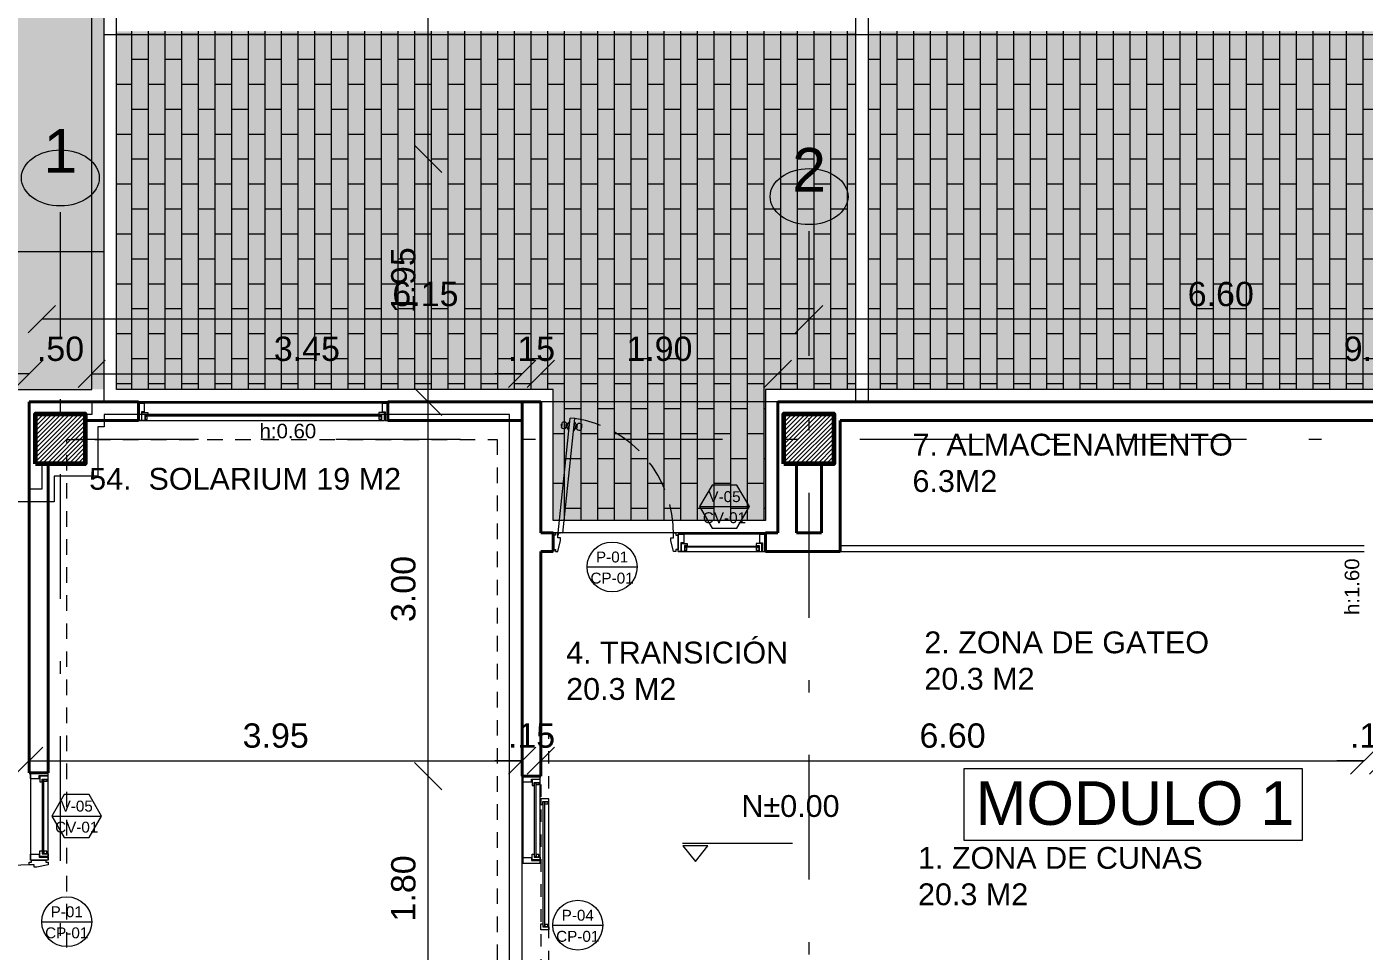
# Model space of a CAD drawing. Header units: inches. Extents: x 99003 to 99155, y 101852 to 101926.
# Drawn here: x 99010.6 to 99021.32, y 101888.65 to 101896.06 of the extents above; entities that cross this region are included whole.
import ezdxf
from ezdxf import colors
from ezdxf.entities.mleader import LeaderData, LeaderLine
from ezdxf.enums import TextEntityAlignment as Align
from ezdxf.math import Vec2, Vec3

# ---------------------------------------------------------------- set-up
doc = ezdxf.new("R2010")
doc.units = ezdxf.units.IN
doc.header["$MEASUREMENT"] = 0
doc.linetypes.add('DASHDOTX2', pattern=[2, 1, -0.5, 0, -0.5])
doc.linetypes.add('HIDDEN', pattern=[0.375, 0.25, -0.125])
for name, color, linetype, lineweight in [('5- 0.18 (muebles fijos)', 3, 'Continuous', 18), ('A-HTCH-253', 253, 'Continuous', 0), ('A_ACHU-1', 253, 'Continuous', 0), ('A_CARP-MAD', 46, 'Continuous', 18), ('A_CARP-MET', 126, 'Continuous', 18), ('A_COLS', 1, 'Continuous', 60), ('A_EJES', 75, 'DASHDOTX2', 5), ('A_MUEB-ARCH', 64, 'Continuous', 15), ('A_MURO', 7, 'Continuous', 40), ('A_PISO-ACHU', 251, 'Continuous', 0), ('A_PISO-GRAN', 250, 'Continuous', 0), ('A_PROY', 16, 'HIDDEN', 5), ('A_PUER', 134, 'Continuous', 18), ('A_TEXT', 154, 'Continuous', 0), ('A_TEXT-DIM', 54, 'Continuous', 13), ('A_TEXT-IDEN', 5, 'Continuous', 18), ('A_TEXT-NIVL', 54, 'Continuous', 20), ('A_TEXT-NOTA', 53, 'Continuous', 20), ('A_TEXT-SIMB', 195, 'Continuous', 20), ('A_VENT', 124, 'Continuous', 18)]:
    doc.layers.add(name, color=color, linetype=linetype, lineweight=lineweight)
doc.styles.add('ARIAL', font='arial.ttf')
doc.styles.add('DIM', font='arial.ttf')
doc.dimstyles.new('BAN_REP_1-125', dxfattribs={"dimtxt": 0.195, "dimasz": 0.2188, "dimexe": 0.15, "dimexo": 0.03, "dimgap": 0.1, "dimtad": 1, "dimzin": 4, "dimdsep": 46, "dimtxsty": 'ARIAL', "dimblk": 'OBLIQUE', "dimcen": 0.1, "dimse1": 1, "dimse2": 1, "dimclrd": 256, "dimclre": 256, "dimclrt": 256, "dimadec": 0, "dimazin": 0, "dimtfac": 1, "dimtix": 1, "dimtofl": 0, "dimtmove": 1, "dimatfit": 3, "dimldrblk": 'OPEN90', "dimfxl": 1, "dimtolj": 1, "dimtzin": 0, "dimlwd": -1, "dimlwe": -1, "dimarcsym": 0})
pattern_1 = [(90, (-108.14993, -2e-07), (-0.13335, 8e-18), []), (180, (-108.14993, -2e-07), (-0.13335, -0.2), [0.13335, -0.13335])]
pattern_2 = [(90, (-108.149932, -2e-07), (-0.03125, 0.015625), [0, -0.03125])]

# ---------------------------------------------------------------- blocks, each defined once
blk = doc.blocks.new('puerta mad 1mt')
at = {"layer": '5- 0.18 (muebles fijos)'}
blk.add_line((0.155, 0.99), (0.155, 0.99), dxfattribs=at)
at = {"layer": 'A_ACHU-1'}
for p, q in [((0.112, 0.969), (0.101, 0.952)), ((0.105, 0.899), (0.112, 0.969)), ((0.115, 0.968), (0.112, 0.969)), ((0.115, 0.968), (0.112, 0.969)), ((0.048, 0.934), (0.049, 0.946)), ((0.048, 0.934), (0.051, 0.934)), ((0.049, 0.946), (0.052, 0.945)), ((0.049, 0.92), (0.051, 0.934)), ((0.051, 0.934), (0.054, 0.96)), ((0.084, 0.916), (0.088, 0.956)), ((0.095, 0.92), (0.085, 0.921)), ((0.098, 0.95), (0.088, 0.951)), ((0.094, 0.918), (0.098, 0.952)), ((0.097, 0.917), (0.094, 0.918)), ((0.105, 0.899), (0.097, 0.917)), ((0.101, 0.952), (0.098, 0.952)), ((0.108, 0.899), (0.105, 0.899)), ((0.145, 0.895), (0.148, 0.894)), ((0.148, 0.894), (0.156, 0.964)), ((0.148, 0.894), (0.159, 0.911)), ((0.153, 0.964), (0.156, 0.964)), ((0.153, 0.964), (0.156, 0.964)), ((0.156, 0.964), (0.163, 0.946)), ((0.159, 0.911), (0.162, 0.91)), ((0.162, 0.91), (0.166, 0.945)), ((0.162, 0.913), (0.172, 0.912)), ((0.163, 0.946), (0.166, 0.945)), ((0.165, 0.943), (0.175, 0.942)), ((0.172, 0.907), (0.176, 0.947)), ((0.207, 0.903), (0.208, 0.918)), ((0.208, 0.918), (0.211, 0.943)), ((0.211, 0.917), (0.208, 0.918)), ((0.212, 0.929), (0.209, 0.929)), ((0.211, 0.917), (0.212, 0.929)), ((0.021, 0.057), (0.02, 0.057)), ((0.021, 0.074), (0.022, 0.078)), ((0.021, 0.074), (0.021, 0.057)), ((0.022, 0.076), (0.031, 0.076)), ((0.022, 0.075), (0.038, 0.074)), ((0.038, 0.075), (0.038, 0.074))]:
    blk.add_line(p, q, dxfattribs=at)
blk.add_circle((0.022, 0.075), 0.00188, dxfattribs=at)
for centre, radius, start, end in [((0.069, 0.941), 0.0242, 37.6393, 130.4336), ((-0.04, 0.949), 0.0943, 341.7975, 6.2754), ((0.069, 0.935), 0.0242, 217.6393, 310.4336), ((0.191, 0.922), 0.0242, 217.6393, 310.4336), ((0.192, 0.928), 0.0242, 37.6393, 130.4336), ((0.3, 0.914), 0.0943, 161.7975, 186.2754), ((0.022, 0.075), 0.000938, 85, 265), ((0.022, 0.075), 0.000937, 265, 85)]:
    blk.add_arc(centre, radius, start, end, dxfattribs=at)
at = {"layer": 'A_CARP-MAD'}
for points in [[(-0.017, -0.058), (0, -0.058), (0, -0.075), (0.02, -0.075), (0.04, 0.015), (0.04, 0.035), (0.02, 0.035), (0.02, 0.075), (0, 0.075), (0, 0.058), (-0.017, 0.058)], [(0.983, -0.058), (0.966, -0.058), (0.966, -0.075), (0.946, -0.075), (0.926, 0.015), (0.926, 0.035), (0.946, 0.035), (0.946, 0.075), (0.966, 0.075), (0.966, 0.058), (0.983, 0.058)]]:
    blk.add_lwpolyline(points, close=True, dxfattribs=at)
at = {"layer": 'A_PROY'}
blk.add_arc((0.016, 0.073), 0.93, 358.9025, 81.3874, dxfattribs=at)
at = {"layer": 'A_PUER'}
for p, q in [((0.022, 0.076), (0.118, 0.996)), ((0.059, 0.073), (0.156, 0.992)), ((0.156, 0.992), (0.118, 0.996)), ((0.059, 0.073), (0.022, 0.076))]:
    blk.add_line(p, q, dxfattribs=at)
blk = doc.blocks.new('*U115')
at = {"layer": 'A_CARP-MAD'}
blk.add_lwpolyline([(0.14, -0.047), (0.07, -0.047), (0.07, -0.023), (0, -0.023), (0, 0), (0.14, 0)], dxfattribs=at)
for points in [[(0, -0.028), (0.065, -0.028), (0.065, -0.074), (0.048, -0.074), (0.048, -0.051), (0, -0.051)], [(0, -0.028), (0.065, -0.028), (0.065, -0.074), (0.048, -0.074), (0.048, -0.051), (0, -0.051)], [(0.033, -0.071), (0.033, -0.054), (0.01, -0.054), (0.01, -0.071)], [(0, -0.672), (0.065, -0.672), (0.065, -0.626), (0.048, -0.626), (0.048, -0.649), (0, -0.649)], [(0.033, -0.629), (0.033, -0.646), (0.01, -0.646), (0.01, -0.629)], [(0, -0.677), (0, -0.7), (0.14, -0.7), (0.14, -0.653), (0.07, -0.653), (0.07, -0.677)]]:
    blk.add_lwpolyline(points, close=True, dxfattribs=at)
at = {"layer": 'A_CARP-MET'}
blk.add_line((0.14, -0.047), (0.14, 0), dxfattribs=at)
blk.add_lwpolyline([(0.033, -0.071), (0.033, -0.054), (0.01, -0.054), (0.01, -0.071)], close=True, dxfattribs=at)
at = {"layer": 'A_VENT'}
for p, q in [((0, -0.7), (0, 0)), ((0.14, 0), (0.14, -0.7))]:
    blk.add_line(p, q, dxfattribs=at)
blk.add_lwpolyline([(0.036, -0.054), (0.036, -0.646), (0.045, -0.646), (0.045, -0.054)], close=True, dxfattribs=at)
blk = doc.blocks.new('_Oblique')
at = {"color": 0, "linetype": 'ByBlock', "lineweight": -2}
blk.add_line((-0.5, -0.5), (0.5, 0.5), dxfattribs=at)
blk = doc.blocks.new('*D218')
at = {"layer": 'A_TEXT-DIM', "transparency": 16777216}
blk.add_line((99014.466, 101898.232), (99034.966, 101898.232), dxfattribs=at)
at = {"layer": 'DEFPOINTS', "color": 0, "transparency": 16777216}
for p in [(99014.466, 101899.54), (99034.966, 101898.232), (99034.966, 101894.183)]:
    blk.add_point(p, dxfattribs=at)
at = {"layer": 'A_TEXT-DIM', "transparency": 16777216, "xscale": 0.2188, "yscale": 0.2188, "zscale": 0.2188, "rotation": 180}
blk.add_blockref('_Oblique', (99014.466, 101898.232), dxfattribs=at)
at = {"layer": 'A_TEXT-DIM', "transparency": 16777216, "xscale": 0.2188, "yscale": 0.2188, "zscale": 0.2188}
blk.add_blockref('_Oblique', (99034.966, 101898.232), dxfattribs=at)
at = {"layer": 'A_TEXT-DIM', "transparency": 16777216, "insert": (99024.716, 101898.432), "char_height": 0.195, "attachment_point": 5, "style": 'ARIAL'}
blk.add_mtext('\\A1;20.50', dxfattribs=at)
blk = doc.blocks.new('_Open90')
at = {"color": 0, "linetype": 'ByBlock', "lineweight": -2}
for p, q in [((-0.5, 0.5), (0, 0)), ((0, 0), (-1, 0)), ((0, 0), (-0.5, -0.5))]:
    blk.add_line(p, q, dxfattribs=at)
blk = doc.blocks.new('*D232')
at = {"layer": 'A_TEXT-DIM', "transparency": 16777216}
for p, q in [((99010.616, 101893.28), (99010.397, 101893.28)), ((99011.116, 101893.28), (99011.335, 101893.28))]:
    blk.add_line(p, q, dxfattribs=at)
at = {"layer": 'DEFPOINTS', "color": 0, "transparency": 16777216}
for p in [(99011.116, 101893.28), (99010.616, 101893.055), (99011.116, 101893.055)]:
    blk.add_point(p, dxfattribs=at)
at = {"layer": 'A_TEXT-DIM', "transparency": 16777216, "xscale": 0.2188, "yscale": 0.2188, "zscale": 0.2188}
blk.add_blockref('_Oblique', (99010.616, 101893.28), dxfattribs=at)
at = {"layer": 'A_TEXT-DIM', "transparency": 16777216, "xscale": 0.2188, "yscale": 0.2188, "zscale": 0.2188, "rotation": 180}
blk.add_blockref('_Oblique', (99011.116, 101893.28), dxfattribs=at)
at = {"layer": 'A_TEXT-DIM', "transparency": 16777216, "insert": (99010.866, 101893.48), "char_height": 0.195, "attachment_point": 5, "style": 'ARIAL'}
blk.add_mtext('\\A1;.50', dxfattribs=at)
blk = doc.blocks.new('*D233')
at = {"layer": 'A_TEXT-DIM', "transparency": 16777216}
blk.add_line((99011.116, 101893.28), (99014.566, 101893.28), dxfattribs=at)
at = {"layer": 'DEFPOINTS', "color": 0, "transparency": 16777216}
for p in [(99014.566, 101893.28), (99011.116, 101893.055), (99014.566, 101892.964)]:
    blk.add_point(p, dxfattribs=at)
at = {"layer": 'A_TEXT-DIM', "transparency": 16777216, "xscale": 0.2188, "yscale": 0.2188, "zscale": 0.2188, "rotation": 180}
blk.add_blockref('_Oblique', (99011.116, 101893.28), dxfattribs=at)
at = {"layer": 'A_TEXT-DIM', "transparency": 16777216, "xscale": 0.2188, "yscale": 0.2188, "zscale": 0.2188}
blk.add_blockref('_Oblique', (99014.566, 101893.28), dxfattribs=at)
at = {"layer": 'A_TEXT-DIM', "transparency": 16777216, "insert": (99012.841, 101893.48), "char_height": 0.195, "attachment_point": 5, "style": 'ARIAL'}
blk.add_mtext('\\A1;3.45', dxfattribs=at)
blk = doc.blocks.new('*D234')
at = {"layer": 'A_TEXT-DIM', "transparency": 16777216}
for p, q in [((99014.566, 101893.28), (99014.347, 101893.28)), ((99014.716, 101893.28), (99014.935, 101893.28))]:
    blk.add_line(p, q, dxfattribs=at)
at = {"layer": 'DEFPOINTS', "color": 0, "transparency": 16777216}
for p in [(99014.716, 101893.28), (99014.566, 101892.964), (99014.716, 101892.934)]:
    blk.add_point(p, dxfattribs=at)
at = {"layer": 'A_TEXT-DIM', "transparency": 16777216, "xscale": 0.2188, "yscale": 0.2188, "zscale": 0.2188}
blk.add_blockref('_Oblique', (99014.566, 101893.28), dxfattribs=at)
at = {"layer": 'A_TEXT-DIM', "transparency": 16777216, "xscale": 0.2188, "yscale": 0.2188, "zscale": 0.2188, "rotation": 180}
blk.add_blockref('_Oblique', (99014.716, 101893.28), dxfattribs=at)
at = {"layer": 'A_TEXT-DIM', "transparency": 16777216, "insert": (99014.641, 101893.48), "char_height": 0.195, "attachment_point": 5, "style": 'ARIAL'}
blk.add_mtext('\\A1;.15', dxfattribs=at)
blk = doc.blocks.new('*D235')
at = {"layer": 'A_TEXT-DIM', "transparency": 16777216}
blk.add_line((99014.716, 101893.28), (99016.616, 101893.28), dxfattribs=at)
at = {"layer": 'DEFPOINTS', "color": 0, "transparency": 16777216}
for p in [(99016.616, 101893.28), (99014.716, 101892.934), (99016.616, 101892.9)]:
    blk.add_point(p, dxfattribs=at)
at = {"layer": 'A_TEXT-DIM', "transparency": 16777216, "xscale": 0.2188, "yscale": 0.2188, "zscale": 0.2188, "rotation": 180}
blk.add_blockref('_Oblique', (99014.716, 101893.28), dxfattribs=at)
at = {"layer": 'A_TEXT-DIM', "transparency": 16777216, "xscale": 0.2188, "yscale": 0.2188, "zscale": 0.2188}
blk.add_blockref('_Oblique', (99016.616, 101893.28), dxfattribs=at)
at = {"layer": 'A_TEXT-DIM', "transparency": 16777216, "insert": (99015.666, 101893.48), "char_height": 0.195, "attachment_point": 5, "style": 'ARIAL'}
blk.add_mtext('\\A1;1.90', dxfattribs=at)
blk = doc.blocks.new('*D236')
at = {"layer": 'A_TEXT-DIM', "transparency": 16777216}
blk.add_line((99016.616, 101893.28), (99026.216, 101893.28), dxfattribs=at)
at = {"layer": 'DEFPOINTS', "color": 0, "transparency": 16777216}
for p in [(99026.216, 101893.28), (99016.616, 101892.9), (99026.216, 101892.807)]:
    blk.add_point(p, dxfattribs=at)
at = {"layer": 'A_TEXT-DIM', "transparency": 16777216, "xscale": 0.2188, "yscale": 0.2188, "zscale": 0.2188, "rotation": 180}
blk.add_blockref('_Oblique', (99016.616, 101893.28), dxfattribs=at)
at = {"layer": 'A_TEXT-DIM', "transparency": 16777216, "xscale": 0.2188, "yscale": 0.2188, "zscale": 0.2188}
blk.add_blockref('_Oblique', (99026.216, 101893.28), dxfattribs=at)
at = {"layer": 'A_TEXT-DIM', "transparency": 16777216, "insert": (99021.416, 101893.48), "char_height": 0.195, "attachment_point": 5, "style": 'ARIAL'}
blk.add_mtext('\\A1;9.60', dxfattribs=at)
blk = doc.blocks.new('*D270')
at = {"layer": 'A_TEXT-DIM', "transparency": 16777216}
blk.add_line((99010.098, 101888.255), (99010.098, 101893.055), dxfattribs=at)
at = {"layer": 'DEFPOINTS', "color": 0, "transparency": 16777216}
for p in [(99010.098, 101893.055), (99010.616, 101893.055), (99010.616, 101888.255)]:
    blk.add_point(p, dxfattribs=at)
at = {"layer": 'A_TEXT-DIM', "transparency": 16777216, "xscale": 0.2188, "yscale": 0.2188, "zscale": 0.2188}
for p, rotation in [((99010.098, 101893.055), 90), ((99010.098, 101888.255), 270)]:
    blk.add_blockref('_Oblique', p, dxfattribs=dict(at, rotation=rotation))
at = {"layer": 'A_TEXT-DIM', "transparency": 16777216, "insert": (99009.899, 101890.655), "char_height": 0.195, "attachment_point": 5, "rotation": 90, "style": 'ARIAL'}
blk.add_mtext('\\A1;4.80', dxfattribs=at)
blk = doc.blocks.new('*D271')
at = {"layer": 'A_TEXT-DIM', "transparency": 16777216}
blk.add_line((99010.098, 101893.055), (99010.098, 101898.749), dxfattribs=at)
at = {"layer": 'DEFPOINTS', "color": 0, "transparency": 16777216}
for p in [(99010.098, 101898.749), (99011.216, 101898.749), (99010.616, 101893.055)]:
    blk.add_point(p, dxfattribs=at)
at = {"layer": 'A_TEXT-DIM', "transparency": 16777216, "xscale": 0.2188, "yscale": 0.2188, "zscale": 0.2188}
for p, rotation in [((99010.098, 101898.749), 90), ((99010.098, 101893.055), 270)]:
    blk.add_blockref('_Oblique', p, dxfattribs=dict(at, rotation=rotation))
at = {"layer": 'A_TEXT-DIM', "transparency": 16777216, "insert": (99009.899, 101895.902), "char_height": 0.195, "attachment_point": 5, "rotation": 90, "style": 'ARIAL'}
blk.add_mtext('\\A1;5.69', dxfattribs=at)
blk = doc.blocks.new('*D276')
at = {"layer": 'A_TEXT-DIM', "transparency": 16777216}
blk.add_line((99009.477, 101883.759), (99009.477, 101919.499), dxfattribs=at)
at = {"layer": 'DEFPOINTS', "color": 0, "transparency": 16777216}
for p in [(99009.477, 101919.499), (99011.272, 101919.499), (99010.635, 101883.759)]:
    blk.add_point(p, dxfattribs=at)
at = {"layer": 'A_TEXT-DIM', "transparency": 16777216, "xscale": 0.2188, "yscale": 0.2188, "zscale": 0.2188}
for p, rotation in [((99009.477, 101919.499), 90), ((99009.477, 101883.759), 270)]:
    blk.add_blockref('_Oblique', p, dxfattribs=dict(at, rotation=rotation))
at = {"layer": 'A_TEXT-DIM', "transparency": 16777216, "insert": (99009.277, 101901.629), "char_height": 0.195, "attachment_point": 5, "rotation": 90, "style": 'ARIAL'}
blk.add_mtext('\\A1;35.74', dxfattribs=at)
blk = doc.blocks.new('*D281')
at = {"layer": 'A_TEXT-DIM', "transparency": 16777216}
blk.add_line((99013.814, 101888.255), (99013.814, 101890.055), dxfattribs=at)
at = {"layer": 'DEFPOINTS', "color": 0, "transparency": 16777216}
for p in [(99013.814, 101890.055), (99014.566, 101890.055), (99014.372, 101888.255)]:
    blk.add_point(p, dxfattribs=at)
at = {"layer": 'A_TEXT-DIM', "transparency": 16777216, "xscale": 0.2188, "yscale": 0.2188, "zscale": 0.2188}
for p, rotation in [((99013.814, 101890.055), 90), ((99013.814, 101888.255), 270)]:
    blk.add_blockref('_Oblique', p, dxfattribs=dict(at, rotation=rotation))
at = {"layer": 'A_TEXT-DIM', "transparency": 16777216, "insert": (99013.615, 101889.155), "char_height": 0.195, "attachment_point": 5, "rotation": 90, "style": 'ARIAL'}
blk.add_mtext('\\A1;1.80', dxfattribs=at)
blk = doc.blocks.new('*D282')
at = {"layer": 'A_TEXT-DIM', "transparency": 16777216}
blk.add_line((99013.814, 101890.055), (99013.814, 101893.055), dxfattribs=at)
at = {"layer": 'DEFPOINTS', "color": 0, "transparency": 16777216}
for p in [(99013.814, 101893.055), (99014.49, 101893.055), (99014.566, 101890.055)]:
    blk.add_point(p, dxfattribs=at)
at = {"layer": 'A_TEXT-DIM', "transparency": 16777216, "xscale": 0.2188, "yscale": 0.2188, "zscale": 0.2188}
for p, rotation in [((99013.814, 101893.055), 90), ((99013.814, 101890.055), 270)]:
    blk.add_blockref('_Oblique', p, dxfattribs=dict(at, rotation=rotation))
at = {"layer": 'A_TEXT-DIM', "transparency": 16777216, "insert": (99013.615, 101891.555), "char_height": 0.195, "attachment_point": 5, "rotation": 90, "style": 'ARIAL'}
blk.add_mtext('\\A1;3.00', dxfattribs=at)
blk = doc.blocks.new('*D283')
at = {"layer": 'A_TEXT-DIM', "transparency": 16777216}
blk.add_line((99013.814, 101893.055), (99013.814, 101895.005), dxfattribs=at)
at = {"layer": 'DEFPOINTS', "color": 0, "transparency": 16777216}
for p in [(99013.814, 101895.005), (99014.312, 101895.005), (99014.49, 101893.055)]:
    blk.add_point(p, dxfattribs=at)
at = {"layer": 'A_TEXT-DIM', "transparency": 16777216, "xscale": 0.2188, "yscale": 0.2188, "zscale": 0.2188}
for p, rotation in [((99013.814, 101895.005), 90), ((99013.814, 101893.055), 270)]:
    blk.add_blockref('_Oblique', p, dxfattribs=dict(at, rotation=rotation))
at = {"layer": 'A_TEXT-DIM', "transparency": 16777216, "insert": (99013.615, 101894.03), "char_height": 0.195, "attachment_point": 5, "rotation": 90, "style": 'ARIAL'}
blk.add_mtext('\\A1;1.95', dxfattribs=at)
blk = doc.blocks.new('*D284')
at = {"layer": 'A_TEXT-DIM', "transparency": 16777216}
blk.add_line((99013.814, 101895.005), (99013.814, 101898.749), dxfattribs=at)
at = {"layer": 'DEFPOINTS', "color": 0, "transparency": 16777216}
for p in [(99013.814, 101898.749), (99014.366, 101898.749), (99014.312, 101895.005)]:
    blk.add_point(p, dxfattribs=at)
at = {"layer": 'A_TEXT-DIM', "transparency": 16777216, "xscale": 0.2188, "yscale": 0.2188, "zscale": 0.2188}
for p, rotation in [((99013.814, 101898.749), 90), ((99013.814, 101895.005), 270)]:
    blk.add_blockref('_Oblique', p, dxfattribs=dict(at, rotation=rotation))
at = {"layer": 'A_TEXT-DIM', "transparency": 16777216, "insert": (99013.615, 101896.877), "char_height": 0.195, "attachment_point": 5, "rotation": 90, "style": 'ARIAL'}
blk.add_mtext('\\A1;3.74', dxfattribs=at)
blk = doc.blocks.new('*D356')
at = {"layer": 'A_TEXT-DIM', "transparency": 16777216}
blk.add_line((99023.465, 101896.448), (99016.866, 101896.448), dxfattribs=at)
at = {"layer": 'DEFPOINTS', "color": 0, "transparency": 16777216}
for p in [(99016.866, 101896.448), (99016.866, 101892.955), (99023.465, 101892.903)]:
    blk.add_point(p, dxfattribs=at)
at = {"layer": 'A_TEXT-DIM', "transparency": 16777216, "xscale": 0.2188, "yscale": 0.2188, "zscale": 0.2188, "rotation": 180}
blk.add_blockref('_Oblique', (99016.866, 101896.448), dxfattribs=at)
at = {"layer": 'A_TEXT-DIM', "transparency": 16777216, "xscale": 0.2188, "yscale": 0.2188, "zscale": 0.2188}
blk.add_blockref('_Oblique', (99023.465, 101896.448), dxfattribs=at)
at = {"layer": 'A_TEXT-DIM', "transparency": 16777216, "insert": (99020.166, 101896.647), "char_height": 0.195, "attachment_point": 5, "style": 'ARIAL'}
blk.add_mtext('\\A1;6.60', dxfattribs=at)
blk = doc.blocks.new('*D357')
at = {"layer": 'A_TEXT-DIM', "transparency": 16777216}
blk.add_line((99016.866, 101896.448), (99010.715, 101896.448), dxfattribs=at)
at = {"layer": 'DEFPOINTS', "color": 0, "transparency": 16777216}
for p in [(99010.715, 101896.448), (99016.866, 101892.955), (99010.715, 101885.059)]:
    blk.add_point(p, dxfattribs=at)
at = {"layer": 'A_TEXT-DIM', "transparency": 16777216, "xscale": 0.2188, "yscale": 0.2188, "zscale": 0.2188, "rotation": 180}
blk.add_blockref('_Oblique', (99010.715, 101896.448), dxfattribs=at)
at = {"layer": 'A_TEXT-DIM', "transparency": 16777216, "xscale": 0.2188, "yscale": 0.2188, "zscale": 0.2188}
blk.add_blockref('_Oblique', (99016.866, 101896.448), dxfattribs=at)
at = {"layer": 'A_TEXT-DIM', "transparency": 16777216, "insert": (99014.454, 101896.647), "char_height": 0.195, "attachment_point": 5, "style": 'ARIAL'}
blk.add_mtext('\\A1;6.15', dxfattribs=at)
blk = doc.blocks.new('EJE')
at = {"layer": 'A_TEXT-SIMB'}
blk.add_ellipse((0, -0.225), major_axis=(-0.312, 0), ratio=0.72, dxfattribs=at)
at = {"layer": 'A_TEXT-IDEN', "style": 'ARIAL'}
blk.add_attdef('EJE', text='', height=0.175, dxfattribs=at).set_placement((0, -0.317), align=Align.CENTER)
blk = doc.blocks.new('*D359')
at = {"layer": 'A_TEXT-DIM', "transparency": 16777216}
blk.add_line((99023.466, 101893.719), (99016.866, 101893.719), dxfattribs=at)
at = {"layer": 'DEFPOINTS', "color": 0, "transparency": 16777216}
for p in [(99023.466, 101894.286), (99016.866, 101893.719), (99016.866, 101893.719)]:
    blk.add_point(p, dxfattribs=at)
at = {"layer": 'A_TEXT-DIM', "transparency": 16777216, "xscale": 0.2188, "yscale": 0.2188, "zscale": 0.2188, "rotation": 180}
blk.add_blockref('_Oblique', (99016.866, 101893.719), dxfattribs=at)
at = {"layer": 'A_TEXT-DIM', "transparency": 16777216, "xscale": 0.2188, "yscale": 0.2188, "zscale": 0.2188}
blk.add_blockref('_Oblique', (99023.466, 101893.719), dxfattribs=at)
at = {"layer": 'A_TEXT-DIM', "transparency": 16777216, "insert": (99020.166, 101893.919), "char_height": 0.195, "attachment_point": 5, "style": 'ARIAL'}
blk.add_mtext('\\A1;6.60', dxfattribs=at)
blk = doc.blocks.new('*D360')
at = {"layer": 'A_TEXT-DIM', "transparency": 16777216}
blk.add_line((99016.866, 101893.719), (99010.716, 101893.719), dxfattribs=at)
at = {"layer": 'DEFPOINTS', "color": 0, "transparency": 16777216}
for p in [(99010.716, 101893.719), (99010.716, 101893.719), (99016.866, 101893.719)]:
    blk.add_point(p, dxfattribs=at)
at = {"layer": 'A_TEXT-DIM', "transparency": 16777216, "xscale": 0.2188, "yscale": 0.2188, "zscale": 0.2188, "rotation": 180}
blk.add_blockref('_Oblique', (99010.716, 101893.719), dxfattribs=at)
at = {"layer": 'A_TEXT-DIM', "transparency": 16777216, "xscale": 0.2188, "yscale": 0.2188, "zscale": 0.2188}
blk.add_blockref('_Oblique', (99016.866, 101893.719), dxfattribs=at)
at = {"layer": 'A_TEXT-DIM', "transparency": 16777216, "insert": (99013.791, 101893.919), "char_height": 0.195, "attachment_point": 5, "style": 'ARIAL'}
blk.add_mtext('\\A1;6.15', dxfattribs=at)
blk = doc.blocks.new('*D367')
at = {"layer": 'A_TEXT-DIM', "transparency": 16777216}
blk.add_line((99010.616, 101890.179), (99014.566, 101890.179), dxfattribs=at)
at = {"layer": 'DEFPOINTS', "color": 0, "transparency": 16777216}
for p in [(99010.616, 101891.772), (99014.566, 101890.754), (99014.566, 101890.179)]:
    blk.add_point(p, dxfattribs=at)
at = {"layer": 'A_TEXT-DIM', "transparency": 16777216, "xscale": 0.2188, "yscale": 0.2188, "zscale": 0.2188, "rotation": 180}
blk.add_blockref('_Oblique', (99010.616, 101890.179), dxfattribs=at)
at = {"layer": 'A_TEXT-DIM', "transparency": 16777216, "xscale": 0.2188, "yscale": 0.2188, "zscale": 0.2188}
blk.add_blockref('_Oblique', (99014.566, 101890.179), dxfattribs=at)
at = {"layer": 'A_TEXT-DIM', "transparency": 16777216, "insert": (99012.591, 101890.379), "char_height": 0.195, "attachment_point": 5, "style": 'ARIAL'}
blk.add_mtext('\\A1;3.95', dxfattribs=at)
blk = doc.blocks.new('*D368')
at = {"layer": 'A_TEXT-DIM', "transparency": 16777216}
for p, q in [((99014.566, 101890.179), (99014.347, 101890.179)), ((99014.716, 101890.179), (99014.935, 101890.179))]:
    blk.add_line(p, q, dxfattribs=at)
at = {"layer": 'DEFPOINTS', "color": 0, "transparency": 16777216}
for p in [(99014.566, 101890.754), (99014.716, 101890.179), (99014.716, 101889.944)]:
    blk.add_point(p, dxfattribs=at)
at = {"layer": 'A_TEXT-DIM', "transparency": 16777216, "xscale": 0.2188, "yscale": 0.2188, "zscale": 0.2188}
blk.add_blockref('_Oblique', (99014.566, 101890.179), dxfattribs=at)
at = {"layer": 'A_TEXT-DIM', "transparency": 16777216, "xscale": 0.2188, "yscale": 0.2188, "zscale": 0.2188, "rotation": 180}
blk.add_blockref('_Oblique', (99014.716, 101890.179), dxfattribs=at)
at = {"layer": 'A_TEXT-DIM', "transparency": 16777216, "insert": (99014.641, 101890.379), "char_height": 0.195, "attachment_point": 5, "style": 'ARIAL'}
blk.add_mtext('\\A1;.15', dxfattribs=at)
blk = doc.blocks.new('*D369')
at = {"layer": 'A_TEXT-DIM', "transparency": 16777216}
blk.add_line((99014.716, 101890.179), (99021.316, 101890.179), dxfattribs=at)
at = {"layer": 'DEFPOINTS', "color": 0, "transparency": 16777216}
for p in [(99021.316, 101890.179), (99014.716, 101889.944), (99021.316, 101889.944)]:
    blk.add_point(p, dxfattribs=at)
at = {"layer": 'A_TEXT-DIM', "transparency": 16777216, "xscale": 0.2188, "yscale": 0.2188, "zscale": 0.2188, "rotation": 180}
blk.add_blockref('_Oblique', (99014.716, 101890.179), dxfattribs=at)
at = {"layer": 'A_TEXT-DIM', "transparency": 16777216, "xscale": 0.2188, "yscale": 0.2188, "zscale": 0.2188}
blk.add_blockref('_Oblique', (99021.316, 101890.179), dxfattribs=at)
at = {"layer": 'A_TEXT-DIM', "transparency": 16777216, "insert": (99018.016, 101890.379), "char_height": 0.195, "attachment_point": 5, "style": 'ARIAL'}
blk.add_mtext('\\A1;6.60', dxfattribs=at)
blk = doc.blocks.new('*D370')
at = {"layer": 'A_TEXT-DIM', "transparency": 16777216}
for p, q in [((99021.316, 101890.179), (99021.097, 101890.179)), ((99021.466, 101890.179), (99021.685, 101890.179))]:
    blk.add_line(p, q, dxfattribs=at)
at = {"layer": 'DEFPOINTS', "color": 0, "transparency": 16777216}
for p in [(99021.466, 101890.179), (99021.316, 101889.944), (99021.466, 101889.944)]:
    blk.add_point(p, dxfattribs=at)
at = {"layer": 'A_TEXT-DIM', "transparency": 16777216, "xscale": 0.2188, "yscale": 0.2188, "zscale": 0.2188}
blk.add_blockref('_Oblique', (99021.316, 101890.179), dxfattribs=at)
at = {"layer": 'A_TEXT-DIM', "transparency": 16777216, "xscale": 0.2188, "yscale": 0.2188, "zscale": 0.2188, "rotation": 180}
blk.add_blockref('_Oblique', (99021.466, 101890.179), dxfattribs=at)
at = {"layer": 'A_TEXT-DIM', "transparency": 16777216, "insert": (99021.391, 101890.379), "char_height": 0.195, "attachment_point": 5, "style": 'ARIAL'}
blk.add_mtext('\\A1;.15', dxfattribs=at)
blk = doc.blocks.new('A$C16BE3709')
at = {"layer": 'A_CARP-MAD'}
for points in [[(0, 1.519), (-0.065, 1.519), (-0.065, 1.473), (-0.048, 1.473), (-0.048, 1.496), (0, 1.496)], [(-0.033, 1.476), (-0.033, 1.493), (-0.01, 1.493), (-0.01, 1.476)], [(0, 0.468), (-0.065, 0.468), (-0.065, 0.515), (-0.048, 0.515), (-0.048, 0.491), (0, 0.491)], [(-0.033, 0.511), (-0.033, 0.494), (-0.01, 0.494), (-0.01, 0.511)]]:
    blk.add_lwpolyline(points, close=True, dxfattribs=at)
at = {"layer": 'A_PISO-GRAN', "linetype": 'HIDDEN', "ltscale": 0.1}
blk.add_lwpolyline([(0, 2.033), (-0.065, 2.033), (-0.065, 0), (0, 0)], close=True, dxfattribs=at)
at = {"layer": 'A_VENT'}
for p, q in [((-0.045, 0.494), (-0.045, 1.493)), ((-0.036, 1.493), (-0.045, 1.493)), ((-0.036, 1.493), (-0.036, 0.494)), ((-0.036, 0.494), (-0.045, 0.494))]:
    blk.add_line(p, q, dxfattribs=at)
blk.add_lwpolyline([(0, 0.491), (0, 1.519)], dxfattribs=at)
blk = doc.blocks.new('NIVEL ARQUITECTONICO')
at = {"layer": 'A_TEXT-NIVL'}
blk.add_line((-0.8278, -0.0732), (-0.388, -0.0732), dxfattribs=at)
blk.add_lwpolyline([(-0.7761, -0.1464), (-0.7273, -0.0839), (-0.8273, -0.0839)], close=True, dxfattribs=at)
at = {"layer": 'A_TEXT-NOTA', "linetype": 'Continuous', "style": 'ARIAL'}
blk.add_attdef('Q', (-0.684, -0.0573), '', height=0.0437, dxfattribs=at)
blk = doc.blocks.new('DETALLE DE PUERTAS')
at = {"layer": 'A_TEXT-IDEN'}
blk.add_line((-0.2, 0), (0.2, 0), dxfattribs=at)
blk.add_circle((0, 0), 0.2, dxfattribs=at)
at = {"layer": 'A_TEXT-NOTA', "linetype": 'Continuous', "style": 'ARIAL'}
for tag, p in [('#_PUERTA', (0, 0.036)), ('DETALLE#', (0, -0.133))]:
    blk.add_attdef(tag, text='', height=0.0875, dxfattribs=at).set_placement(p, align=Align.CENTER)
blk = doc.blocks.new('DETALLE DE VENTANA')
at = {"layer": 'A_TEXT-IDEN'}
blk.add_line((-0.2, 0), (0.2, 0), dxfattribs=at)
blk.add_line((-0.2, 0), (0.2, 0), dxfattribs=at)
blk.add_lwpolyline([(-0.1, 0.173), (-0.2, 0), (-0.1, -0.173), (0.1, -0.173), (0.2, 0), (0.1, 0.173)], close=True, dxfattribs=at)
at = {"layer": 'A_TEXT-NOTA', "linetype": 'Continuous', "style": 'ARIAL'}
for tag, p in [('#_VENTANA', (0, 0.036)), ('DETALLE#', (0, -0.133))]:
    blk.add_attdef(tag, text='', height=0.0875, dxfattribs=at).set_placement(p, align=Align.CENTER)
blk = doc.blocks.new('_Open30')
at = {"color": 0, "linetype": 'ByBlock', "lineweight": -2}
for p, q in [((-1, 0.268), (0, 0)), ((0, 0), (-1, -0.268)), ((0, 0), (-1, 0))]:
    blk.add_line(p, q, dxfattribs=at)
blk = doc.blocks.new('Ventana 2.00 X 2.00')
at = {"layer": 'A_CARP-MAD'}
for points in [[(-1.977, 0), (-2, 0), (-2, -0.14), (-1.953, -0.14), (-1.953, -0.07), (-1.977, -0.07)], [(-1.972, 0), (-1.972, -0.065), (-1.926, -0.065), (-1.926, -0.048), (-1.949, -0.048), (-1.949, 0)], [(-0.028, 0), (-0.028, -0.065), (-0.074, -0.065), (-0.074, -0.048), (-0.051, -0.048), (-0.051, 0)], [(-0.028, 0), (-0.028, -0.065), (-0.074, -0.065), (-0.074, -0.048), (-0.051, -0.048), (-0.051, 0)], [(-1.929, -0.033), (-1.946, -0.033), (-1.946, -0.01), (-1.929, -0.01)], [(-0.071, -0.033), (-0.054, -0.033), (-0.054, -0.01), (-0.071, -0.01)]]:
    blk.add_lwpolyline(points, close=True, dxfattribs=at)
blk.add_lwpolyline([(-0.047, -0.14), (-0.047, -0.07), (-0.023, -0.07), (-0.023, 0), (0, 0), (0, -0.14)], dxfattribs=at)
at = {"layer": 'A_CARP-MET'}
blk.add_line((-0.047, -0.14), (0, -0.14), dxfattribs=at)
blk.add_lwpolyline([(-0.071, -0.033), (-0.054, -0.033), (-0.054, -0.01), (-0.071, -0.01)], close=True, dxfattribs=at)
at = {"layer": 'A_VENT'}
for p, q in [((-2, 0), (-0.051, 0)), ((0, -0.14), (-2, -0.14))]:
    blk.add_line(p, q, dxfattribs=at)
blk.add_lwpolyline([(-0.054, -0.036), (-1.946, -0.036), (-1.946, -0.045), (-0.054, -0.045)], close=True, dxfattribs=at)

msp = doc.modelspace()

# ---------------------------------------------------------------- hatches: boundary and pattern name
at = {"layer": 'A-HTCH-253', "ltscale": 0.333}
h = msp.add_hatch(color=256, dxfattribs=at)
h.dxf.hatch_style = 1
h.paths.add_polyline_path([(99011.216, 101906.499), (99010.216, 101906.499), (99010.216, 101894.155), (99009.714, 101894.155), (99009.714, 101889.253), (99009.714, 101883.859), (99010.514, 101883.859), (99010.516, 101888.355), (99010.516, 101892.255), (99010.516, 101893.155), (99011.216, 101893.155)])
at = {"layer": 'A_PISO-ACHU'}
h = msp.add_hatch(dxfattribs=at)
h.set_pattern_fill('ANSI31', color=256, scale=0.2)
h.set_pattern_definition([(45, (-6.000344, -2e-07), (-0.0176776695297, 0.0176776695297), [])])
h.paths.add_polyline_path([(99010.665, 101892.559), (99010.665, 101892.955), (99011.065, 101892.955), (99011.065, 101892.559)])
h = msp.add_hatch(dxfattribs=at)
h.set_pattern_fill('ANSI31', color=256, scale=0.2)
h.set_pattern_definition([(45, (0, -2e-07), (-0.0176776695297, 0.0176776695297), [])])
h.paths.add_polyline_path([(99016.665, 101892.559), (99016.666, 101892.955), (99017.066, 101892.955), (99017.065, 101892.559)])
at = {"layer": 'A_PISO-GRAN'}
h = msp.add_hatch(dxfattribs=at)
h.set_pattern_fill('AR-BRSTD', color=256, scale=0.05, angle=90)
h.set_pattern_definition(pattern_1)
h.paths.add_polyline_path([(99017.241, 101896.027), (99011.316, 101896.027), (99011.316, 101893.155), (99014.816, 101893.155), (99014.816, 101892.105), (99016.516, 101892.105), (99016.516, 101893.155), (99017.241, 101893.155)])
h = msp.add_hatch(dxfattribs=at)
h.set_pattern_fill('DOTS', color=33, scale=0.5, angle=90)
h.set_pattern_definition(pattern_2)
h.paths.add_polyline_path([(99017.241, 101896.027), (99011.316, 101896.027), (99011.316, 101893.155), (99014.816, 101893.155), (99014.816, 101892.105), (99016.516, 101892.105), (99016.516, 101893.155), (99017.241, 101893.155)])
h = msp.add_hatch(dxfattribs=at)
h.set_pattern_fill('AR-BRSTD', color=256, scale=0.05, angle=90)
h.set_pattern_definition(pattern_1)
h.paths.add_polyline_path([(99023.516, 101896.027), (99017.341, 101896.027), (99017.341, 101893.155), (99023.516, 101893.155)])
h = msp.add_hatch(dxfattribs=at)
h.set_pattern_fill('DOTS', color=33, scale=0.5, angle=90)
h.set_pattern_definition(pattern_2)
h.paths.add_polyline_path([(99023.516, 101896.027), (99017.341, 101896.027), (99017.341, 101893.155), (99023.516, 101893.155)])

# ---------------------------------------------------------------- linework, layer by layer
at = {"layer": 'A_COLS'}
for points in [[(99010.665, 101892.559), (99010.665, 101892.959), (99011.065, 101892.959), (99011.065, 101892.559)], [(99016.665, 101892.559), (99016.665, 101892.959), (99017.065, 101892.959), (99017.065, 101892.559)]]:
    msp.add_lwpolyline(points, close=True, dxfattribs=at)
at = {"layer": 'A_EJES'}
for p, q in [((99010.865, 101883.076), (99010.865, 101894.626)), ((99016.866, 101882.925), (99016.866, 101894.476)), ((99030.872, 101892.755), (99006.057, 101892.755))]:
    msp.add_line(p, q, dxfattribs=at)
at = {"layer": 'A_MUEB-ARCH'}
for p, q in [((99017.116, 101891.905), (99021.316, 101891.905)), ((99017.116, 101891.855), (99021.316, 101891.855))]:
    msp.add_line(p, q, dxfattribs=at)
at = {"layer": 'A_MURO'}
for p, q in [((99010.616, 101893.055), (99010.616, 101890.082)), ((99011.491, 101893.055), (99010.616, 101893.055)), ((99011.491, 101893.055), (99011.491, 101892.905)), ((99014.716, 101893.055), (99013.491, 101893.055)), ((99013.491, 101893.055), (99013.491, 101892.905)), ((99014.566, 101893.055), (99014.566, 101890.055)), ((99014.566, 101893.055), (99014.716, 101893.055)), ((99014.716, 101893.055), (99014.716, 101892.005)), ((99016.616, 101892.005), (99016.616, 101893.055)), ((99011.491, 101892.905), (99011.065, 101892.905)), ((99014.566, 101892.905), (99013.491, 101892.905)), ((99017.116, 101892.905), (99021.316, 101892.905)), ((99017.116, 101892.905), (99017.116, 101891.855)), ((99010.766, 101892.559), (99010.766, 101890.082)), ((99016.766, 101892.005), (99016.766, 101892.559)), ((99016.966, 101892.559), (99016.966, 101892.005)), ((99014.816, 101892.005), (99014.716, 101892.005)), ((99014.816, 101891.855), (99014.816, 101892.005)), ((99016.516, 101891.855), (99016.516, 101892.005)), ((99016.516, 101892.005), (99016.616, 101892.005)), ((99016.766, 101892.005), (99016.966, 101892.005)), ((99014.816, 101891.855), (99014.716, 101891.855)), ((99014.716, 101891.855), (99014.716, 101890.055)), ((99016.516, 101891.855), (99017.116, 101891.855)), ((99010.766, 101890.082), (99010.616, 101890.082)), ((99014.716, 101890.055), (99014.566, 101890.055))]:
    msp.add_line(p, q, dxfattribs=at)
msp.add_lwpolyline([(99016.616, 101893.055), (99021.866, 101893.055), (99021.866, 101892.905), (99021.316, 101892.905)], dxfattribs=at)
at = {"layer": 'A_PISO-GRAN'}
msp.add_line((99016.616, 101893.055), (99011.116, 101893.055), dxfattribs=at)
msp.add_line((99016.616, 101893.055), (99011.116, 101893.055), dxfattribs=at)
at = {"layer": 'A_PISO-GRAN', "ltscale": 0.333}
for points in [[(99010.514, 101883.859), (99010.516, 101888.355), (99014.466, 101888.355), (99014.466, 101892.955), (99011.216, 101892.955), (99011.216, 101892.855), (99011.165, 101892.855), (99011.165, 101892.459), (99010.816, 101892.459), (99010.816, 101892.255), (99010.516, 101892.255), (99010.516, 101893.155), (99011.116, 101893.155), (99011.116, 101906.499)], [(99043.341, 101896.448), (99043.341, 101895.999), (99035.066, 101895.999), (99035.066, 101893.205), (99034.616, 101893.205), (99034.616, 101893.055), (99016.616, 101893.055), (99016.616, 101892.005), (99014.716, 101892.005), (99014.716, 101893.055), (99011.216, 101893.055), (99011.216, 101898.749)], [(99034.966, 101896.099), (99034.966, 101893.205), (99034.616, 101893.205), (99034.616, 101893.155), (99016.516, 101893.155), (99016.516, 101892.105), (99014.816, 101892.105), (99014.816, 101893.155), (99011.316, 101893.155), (99011.316, 101898.649)], [(99017.241, 101893.06), (99017.241, 101898.649)], [(99017.341, 101893.06), (99017.341, 101898.649)], [(99034.966, 101895.999), (99011.216, 101895.999)]]:
    msp.add_lwpolyline(points, dxfattribs=at)
at = {"layer": 'A_PISO-GRAN'}
for points in [[(99010.614, 101883.759), (99010.616, 101888.255), (99014.566, 101888.255), (99014.566, 101893.055), (99011.216, 101893.055), (99011.116, 101893.055), (99011.116, 101892.955), (99011.065, 101892.955), (99011.065, 101892.559), (99010.716, 101892.559), (99010.716, 101892.355), (99010.616, 101892.355), (99010.616, 101893.055), (99011.216, 101893.055), (99011.216, 101906.499)], [(99011.216, 101894.258), (99010.116, 101894.258)]]:
    msp.add_lwpolyline(points, dxfattribs=at)
at = {"layer": 'A_PROY', "ltscale": 0.5}
msp.add_lwpolyline([(99010.916, 101892.755), (99014.366, 101892.755), (99014.366, 101888.455), (99010.916, 101888.455)], close=True, dxfattribs=at)
at = {"layer": 'A_TEXT'}
msp.add_lwpolyline([(99018.109, 101890.117), (99020.817, 101890.117), (99020.817, 101889.54), (99018.109, 101889.54)], close=True, dxfattribs=at)

# ---------------------------------------------------------------- block references
ref = msp.add_blockref('EJE', (99010.865, 101895.076))
ref.add_attrib('EJE', '1', dxfattribs={"layer": 'A_TEXT-IDEN', "height": 0.35, "style": 'ARIAL'}).set_placement((99010.865, 101894.892), align=Align.CENTER)
ref = msp.add_blockref('EJE', (99016.866, 101894.926))
ref.add_attrib('EJE', '2', dxfattribs={"layer": 'A_TEXT-IDEN', "height": 0.35, "style": 'ARIAL'}).set_placement((99016.866, 101894.741), align=Align.CENTER)
at = {"color": 1}
for name, p, values in [('DETALLE DE VENTANA', (99016.188, 101892.216), {'DETALLE#': 'CV-01', '#_VENTANA': 'V-05'}), ('DETALLE DE PUERTAS', (99015.287, 101891.732), {'#_PUERTA': 'P-01', 'DETALLE#': 'CP-01'}), ('DETALLE DE VENTANA', (99010.996, 101889.735), {'DETALLE#': 'CV-01', '#_VENTANA': 'V-05'}), ('DETALLE DE PUERTAS', (99010.916, 101888.888), {'#_PUERTA': 'P-01', 'DETALLE#': 'CP-01'}), ('DETALLE DE PUERTAS', (99015.012, 101888.86), {'#_PUERTA': 'P-04', 'DETALLE#': 'CP-01'})]:
    msp.add_blockref(name, p, dxfattribs=at).add_auto_attribs(values)
msp.add_blockref('A$C16BE3709', (99014.781, 101888.355))
ref = msp.add_blockref('NIVEL ARQUITECTONICO', (99017.508, 101889.664), dxfattribs=dict(at, xscale=2, yscale=2, zscale=2))
ref.add_attrib('Q', 'N±0.00', (99016.324, 101889.728), dxfattribs={"layer": 'A_TEXT-NOTA', "linetype": 'Continuous', "height": 0.175, "style": 'ARIAL'})
at = {"layer": 'A_PISO-GRAN', "xscale": -1, "rotation": 180}
msp.add_blockref('Ventana 2.00 X 2.00', (99013.491, 101892.905), dxfattribs=at)
at = {"layer": 'A_PUER'}
msp.add_blockref('puerta mad 1mt', (99014.833, 101891.93), dxfattribs=at)
at = {"layer": 'A_PUER', "rotation": 90}
msp.add_blockref('puerta mad 1mt', (99010.691, 101888.399), dxfattribs=at)
at = {"layer": 'A_VENT', "xscale": -1, "rotation": 270}
msp.add_blockref('*U115', (99016.516, 101891.855), dxfattribs=at)
at = {"layer": 'A_VENT', "xscale": -1}
for p in [(99010.766, 101890.082), (99014.711, 101890.055)]:
    msp.add_blockref('*U115', p, dxfattribs=at)

# ---------------------------------------------------------------- texts
at = {"layer": 'A_TEXT', "attachment_point": 1, "style": 'DIM'}
for s, insert, char_height, width in [('h:0.60', (99012.462, 101892.88), 0.1167, 2.74227), ('7. ALMACENAMIENTO\\P6.3M2', (99017.695, 101892.8), 0.175, 3.61759), ('54.  SOLARIUM 19 M2', (99011.096, 101892.526), 0.175, 3.61759), ('2. ZONA DE GATEO\\P20.3 M2', (99017.79, 101891.215), 0.175, 3.61759), ('4. TRANSICIÓN\\P20.3 M2', (99014.919, 101891.133), 0.175, 3.61759), ('MODULO 1', (99018.201, 101890.014), 0.35, 4.96429), ('1. ZONA DE CUNAS\\P20.3 M2', (99017.739, 101889.487), 0.175, 3.61759)]:
    msp.add_mtext(s, dxfattribs=dict(at, insert=insert, char_height=char_height, width=width))
at = {"layer": 'A_TEXT', "insert": (99021.159, 101891.347), "char_height": 0.1167, "width": 2.74227, "attachment_point": 1, "rotation": 90, "style": 'DIM'}
msp.add_mtext('h:1.60', dxfattribs=at)

# ---------------------------------------------------------------- dimensions: what is measured, and where the dimension line sits
at = {"layer": 'A_TEXT-DIM'}
for base, p1, p2, picture, middle in [((99009.477, 101919.499), (99010.635, 101883.759), (99011.272, 101919.499), '*D276', (99009.277, 101901.629)), ((99010.098, 101898.749), (99010.616, 101893.055), (99011.216, 101898.749), '*D271', (99009.899, 101895.902)), ((99013.814, 101898.749), (99014.312, 101895.005), (99014.366, 101898.749), '*D284', (99013.615, 101896.877)), ((99013.814, 101895.005), (99014.49, 101893.055), (99014.312, 101895.005), '*D283', (99013.615, 101894.03)), ((99010.098, 101893.055), (99010.616, 101888.255), (99010.616, 101893.055), '*D270', (99009.899, 101890.655)), ((99013.814, 101893.055), (99014.566, 101890.055), (99014.49, 101893.055), '*D282', (99013.615, 101891.555)), ((99013.814, 101890.055), (99014.372, 101888.255), (99014.566, 101890.055), '*D281', (99013.615, 101889.155))]:
    dim = msp.add_linear_dim(base=base, p1=p1, p2=p2, angle=90, dimstyle='BAN_REP_1-125', dxfattribs=at)
    dim.commit()
    dim.dimension.update_dxf_attribs({"geometry": picture, "text_midpoint": middle})
for base, p1, p2, picture, middle in [((99034.966, 101898.232), (99014.466, 101899.54), (99034.966, 101894.183), '*D218', (99024.716, 101898.432)), ((99016.866, 101896.448), (99023.465, 101892.903), (99016.866, 101892.955), '*D356', (99020.166, 101896.647)), ((99016.866, 101893.719), (99023.466, 101894.286), (99016.866, 101893.719), '*D359', (99020.166, 101893.919)), ((99010.716, 101893.719), (99016.866, 101893.719), (99010.716, 101893.719), '*D360', (99013.791, 101893.919)), ((99011.116, 101893.28), (99010.616, 101893.055), (99011.116, 101893.055), '*D232', (99010.866, 101893.48)), ((99014.566, 101893.28), (99011.116, 101893.055), (99014.566, 101892.964), '*D233', (99012.841, 101893.48)), ((99014.716, 101893.28), (99014.566, 101892.964), (99014.716, 101892.934), '*D234', (99014.641, 101893.48)), ((99016.616, 101893.28), (99014.716, 101892.934), (99016.616, 101892.9), '*D235', (99015.666, 101893.48)), ((99026.216, 101893.28), (99016.616, 101892.9), (99026.216, 101892.807), '*D236', (99021.416, 101893.48)), ((99014.566, 101890.179), (99010.616, 101891.772), (99014.566, 101890.754), '*D367', (99012.591, 101890.379)), ((99014.716, 101890.179), (99014.566, 101890.754), (99014.716, 101889.944), '*D368', (99014.641, 101890.379)), ((99021.316, 101890.179), (99014.716, 101889.944), (99021.316, 101889.944), '*D369', (99018.016, 101890.379)), ((99021.466, 101890.179), (99021.316, 101889.944), (99021.466, 101889.944), '*D370', (99021.391, 101890.379))]:
    dim = msp.add_linear_dim(base=base, p1=p1, p2=p2, dimstyle='BAN_REP_1-125', dxfattribs=at)
    dim.commit()
    dim.dimension.update_dxf_attribs({"geometry": picture, "text_midpoint": middle})
dim = msp.add_linear_dim(base=(99010.715, 101896.448), p1=(99016.866, 101892.955), p2=(99010.715, 101885.059), dimstyle='BAN_REP_1-125', dxfattribs=at)
dim.commit()
dim.dimension.update_dxf_attribs({"geometry": '*D357', "text_midpoint": (99014.454, 101896.448), "dimtype": 160})

# ---------------------------------------------------------------- leaders
at = {"layer": 'A_TEXT'}
ml = msp.add_multileader_mtext('Standard', dxfattribs=at)
ml.set_content('{\\fArial|b0|i0|c0|p32;\\H0.51282x;Estacion Cambia\\PPañales ref koala\\PAC-KB 200 o sim.\\H1.95x;\\P  }', color=256, style='ARIAL')
ml.set_leader_properties(color=256, linetype='ByLayer', lineweight=-1)
ml.set_arrow_properties(name='OPEN30')
ml.build(insert=Vec2(0, 0))
ml.multileader.update_dxf_attribs({"leader_type": 0, "dogleg_length": 0.78, "arrow_head_size": 0.195})
ctx = ml.context
ctx.base_point, ctx.char_height, ctx.arrow_head_size, ctx.landing_gap_size, ctx.plane_origin = Vec3(99021.541, 101892.582), 0.195, 0.195, 0.09, Vec3(99019.576, 101889.891)
ctx.text_align_type = 1
notes = []
notes.append((ctx, [(0, (1, 1, 0), (99021.15, 101892.582), (1, 0), 0.391, [(0, [(99020.7, 101892.159)], 0, [])])]))
ctx.mtext.insert, ctx.mtext.width, ctx.mtext.alignment, ctx.mtext.flow_direction = Vec3(99022.18, 101892.68), 3.45002, 2, 5
for ctx, leaders in notes:
    for number, flags, end, landing, length, lines in leaders:
        leader = LeaderData()
        leader.index, (leader.has_last_leader_line, leader.has_dogleg_vector, leader.attachment_direction) = number, flags
        leader.last_leader_point, leader.dogleg_vector, leader.dogleg_length = Vec3(end), Vec3(landing), length
        for number, points, colour, breaks in lines:
            line = LeaderLine()
            line.index, line.vertices, line.color, line.breaks = number, Vec3.list(points), colors.encode_raw_color(colour), breaks
            leader.lines.append(line)
        ctx.leaders.append(leader)

doc.saveas('drawing.dxf')
